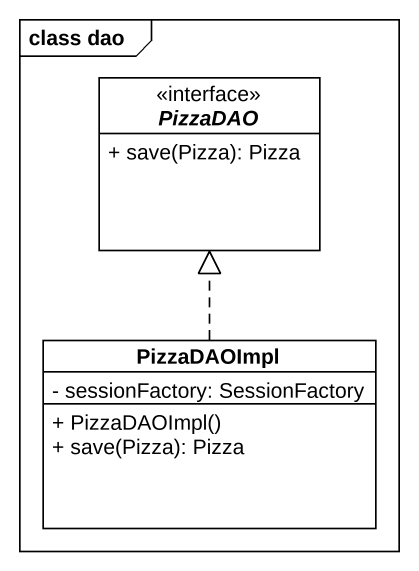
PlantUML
@startuml
mainframe class dao
hide circle
hide empty members
skinparam classAttributeIconSize 0
interface PizzaDAO <<interface>> {
  + save(Pizza): Pizza
}
class PizzaDAOImpl {
  - sessionFactory: SessionFactory
  + PizzaDAOImpl()
  + save(Pizza): Pizza
}
PizzaDAOImpl .up.|> PizzaDAO
@enduml
